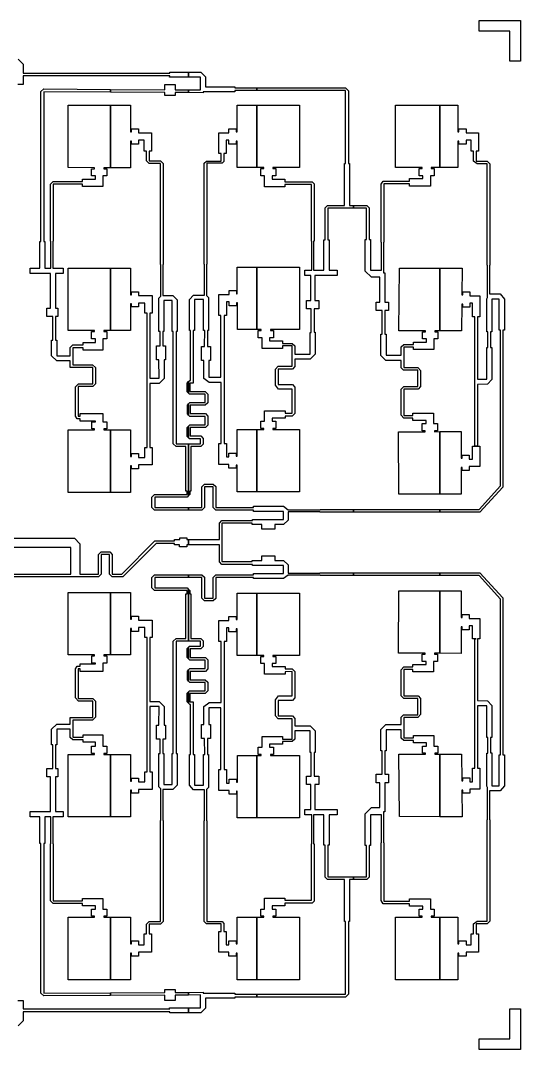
# Model space of a CAD drawing. Header units: millimetres. Extents: x -138 to 138, y -138 to 138.
# Drawn here: x 3.9 to 138.4, y -138.4 to 138.4 of the extents above; entities that cross this region are included whole.
import ezdxf

# ---------------------------------------------------------------- set-up
doc = ezdxf.new("R2010")
doc.units = ezdxf.units.MM

msp = doc.modelspace()

# ---------------------------------------------------------------- linework, layer by layer
at = {"layer": 'cond'}
for points in [[(127.31, 135.61), (127.31, 138.43), (138.43, 138.43), (138.43, 127.51), (135.59, 127.51), (135.59, 135.61)], [(53.67, 123.31), (53.67, 120.62), (61.55, 120.62), (61.55, 120.3), (67.47, 120.3), (67.47, 119.57), (61.55, 119.57), (61.55, 119.24), (53.05, 119.24), (53.05, 119.02), (49.14, 119.05), (49.14, 119.78), (52.29, 119.76), (52.29, 123.2), (49.14, 123.2), (49.14, 124.58), (52.42, 124.58)], [(16.69, 11.46), (16.69, 28.26), (23.85, 28.26), (23.85, 28.53), (23.05, 28.53), (23.05, 30.46), (24.09, 30.46), (24.09, 30.66), (19.92, 30.66), (19.92, 31.29), (19.18, 31.29), (18.67, 32.02), (18.67, 39.83), (19.53, 40.69), (23.36, 40.71), (23.36, 45.1), (17.29, 45.1), (17.29, 46.87), (13.65, 46.87), (12.27, 48.25), (12.27, 52.43), (12.59, 52.43), (12.59, 58.8), (10.95, 58.8), (10.95, 61.06), (11.94, 61.06), (11.94, 70.39), (6.51, 70.39), (6.51, 71.77), (9.09, 71.77), (9.09, 78.97), (9.41, 78.97), (9.41, 119.3), (10.13, 120.02), (28.12, 119.91), (28.12, 119.18), (10.14, 119.29), (10.14, 78.97), (10.47, 78.97), (10.47, 71.77), (12.08, 71.77), (12.08, 79.11), (11.96, 79.11), (11.96, 94.41), (12.69, 95.14), (20.59, 95.14), (20.59, 95.78), (24.09, 95.78), (24.09, 96.64), (23.04, 96.64), (23.04, 98.57), (23.84, 98.57), (23.84, 98.84), (16.69, 98.85), (16.69, 115.65), (28.12, 115.65), (28.12, 98.84), (26.33, 98.84), (26.33, 98.57), (27.13, 98.57), (27.13, 96.64), (26.09, 96.64), (26.09, 93.78), (20.59, 93.78), (20.59, 94.41), (12.69, 94.41), (12.69, 79.11), (12.58, 79.11), (12.58, 71.77), (15.34, 71.77), (15.34, 70.39), (13.32, 70.39), (13.32, 61.06), (13.9, 61.06), (13.9, 58.8), (13.32, 58.8), (13.32, 52.43), (13.65, 52.43), (13.65, 48.25), (17.29, 48.25), (17.29, 50.5), (18.02, 51.13), (20.78, 51.13), (20.78, 51.77), (24.09, 51.77), (24.09, 52.83), (23.04, 52.83), (23.04, 54.76), (23.85, 54.76), (23.84, 55.03), (16.69, 55.03), (16.69, 71.83), (28.12, 71.83), (28.12, 55.03), (26.33, 55.03), (26.33, 54.76), (27.13, 54.76), (27.13, 52.83), (26.09, 52.83), (26.09, 49.76), (20.78, 49.76), (20.78, 50.4), (18.02, 50.4), (18.02, 45.83), (23.29, 45.83), (24.09, 45.04), (24.09, 40.69), (23.38, 39.98), (19.4, 39.96), (19.4, 32.02), (19.92, 32.02), (19.92, 32.66), (26.09, 32.66), (26.09, 30.46), (27.14, 30.46), (27.14, 28.53), (26.34, 28.53), (26.34, 28.26), (28.12, 28.26), (28.12, 11.46)], [(42.75, 119.82), (42.75, 121.25), (45.55, 121.25), (45.55, 119.8), (49.14, 119.78), (49.14, 119.05), (45.55, 119.07), (45.55, 118.28), (42.75, 118.28), (42.75, 119.09), (28.12, 119.18), (28.12, 119.91)], [(91.39, 120.3), (92.13, 119.56), (92.13, 99.95), (92.45, 99.95), (92.45, 88.68), (93.47, 88.68), (93.47, 87.95), (86.61, 87.95), (86.61, 79.47), (86.94, 79.47), (86.94, 71.23), (89.13, 71.23), (89.13, 69.85), (83.12, 69.85), (83.12, 63.11), (84.19, 63.11), (84.19, 60.84), (82.91, 60.84), (82.91, 54.54), (83.22, 54.54), (83.22, 48.66), (81.81, 47.29), (77.72, 47.29), (77.72, 45.32), (77.06, 44.65), (73.26, 44.65), (73.24, 40.51), (77.07, 40.5), (77.75, 39.81), (77.72, 32.74), (76.99, 32.02), (75.16, 32.02), (75.16, 31.4), (71.6, 31.4), (71.6, 30.59), (72.64, 30.59), (72.64, 28.66), (71.84, 28.66), (71.84, 28.39), (79, 28.39), (79, 11.59), (67.47, 11.59), (67.47, 28.39), (69.36, 28.39), (69.36, 28.66), (68.55, 28.66), (68.55, 30.59), (69.6, 30.59), (69.6, 33.4), (75.16, 33.4), (75.16, 32.75), (76.99, 32.75), (77.02, 39.24), (73.31, 39.24), (72.48, 40.31), (72.48, 44.66), (73.27, 45.45), (76.99, 45.45), (76.99, 50.89), (74.42, 50.89), (74.42, 50.23), (68.92, 50.23), (68.92, 53.1), (67.88, 53.1), (67.88, 55.03), (68.68, 55.03), (68.68, 55.3), (67.47, 55.3), (67.47, 72.09), (79, 72.1), (79, 55.3), (71.16, 55.3), (71.16, 55.03), (71.97, 55.03), (71.97, 53.1), (70.92, 53.1), (70.92, 52.23), (74.42, 52.23), (74.42, 51.56), (76.99, 51.56), (77.72, 50.94), (77.72, 48.66), (81.81, 48.66), (81.81, 54.52), (82.15, 54.52), (82.15, 60.84), (80.89, 60.84), (80.89, 63.11), (81.99, 63.11), (81.99, 69.85), (80.43, 69.85), (80.43, 71.23), (82.32, 71.23), (82.32, 79.09), (82.18, 79.09), (82.18, 94.29), (75.05, 94.29), (75.05, 93.73), (69.6, 93.73), (69.6, 96.65), (68.55, 96.65), (68.55, 98.58), (69.36, 98.58), (69.36, 98.85), (67.47, 98.85), (67.47, 115.65), (79, 115.65), (79, 98.85), (71.84, 98.85), (71.84, 98.58), (72.64, 98.58), (72.64, 96.65), (71.6, 96.65), (71.6, 95.73), (75.05, 95.73), (75.05, 95.02), (82.4, 95.02), (82.91, 94.5), (82.91, 79.09), (82.78, 79.09), (82.78, 71.23), (85.56, 71.23), (85.56, 79.47), (85.88, 79.47), (85.88, 88.02), (86.54, 88.68), (91.07, 88.68), (91.07, 99.95), (91.4, 99.95), (91.4, 119.57), (67.47, 119.57), (67.47, 120.3)], [(40, 10.19), (40, 7.43), (49.14, 7.43), (49.14, 6.7), (39.96, 6.7), (39.27, 7.38), (39.27, 10.21), (39.99, 10.92), (48.72, 10.92), (48.72, 11.81), (48.39, 11.81), (48.39, 23.81), (45.75, 23.81), (45.02, 24.5), (45.02, 54.8), (44.7, 54.8), (44.7, 63.1), (42.5, 63.1), (42.5, 54.79), (42.17, 54.79), (42.2, 50.92), (42.91, 50.93), (42.95, 47.18), (42.53, 47.15), (42.55, 42.13), (41.21, 40.79), (38.71, 40.78), (38.71, 24.19), (38.71, 24.19), (38.71, 23.58), (39.35, 23.58), (39.35, 18.87), (35.69, 18.87), (35.69, 17.82), (33.76, 17.82), (33.76, 18.62), (33.49, 18.62), (33.49, 11.46), (28.12, 11.46), (28.12, 28.26), (33.5, 28.26), (33.49, 21.11), (33.76, 21.11), (33.76, 21.91), (35.69, 21.91), (35.69, 20.87), (37.35, 20.87), (37.35, 23.58), (37.98, 23.58), (37.98, 24.19), (37.98, 24.19), (37.98, 59.19), (37.98, 59.19), (37.98, 59.72), (37.35, 59.72), (37.35, 62.43), (35.69, 62.43), (35.69, 61.38), (33.76, 61.38), (33.76, 62.19), (33.49, 62.19), (33.49, 55.03), (28.12, 55.03), (28.12, 71.83), (33.49, 71.83), (33.49, 64.67), (33.76, 64.67), (33.76, 65.47), (35.69, 65.47), (35.69, 64.43), (39.35, 64.43), (39.35, 59.72), (38.71, 59.72), (38.71, 59.19), (38.71, 59.19), (38.71, 42.16), (41.17, 42.17), (41.15, 47.16), (40.5, 47.18), (40.46, 50.92), (41.47, 50.93), (41.44, 54.79), (41.12, 54.79), (41.12, 63.7), (41.67, 64.26), (41.67, 72.79), (41.56, 72.79), (41.56, 99.99), (38.49, 99.99), (37.79, 100.69), (37.79, 103.04), (37.78, 103.04), (37.78, 103.33), (37.15, 103.33), (37.15, 106.24), (35.69, 106.24), (35.69, 105.2), (33.76, 105.2), (33.76, 106), (33.49, 106), (33.49, 98.84), (28.12, 98.84), (28.12, 115.65), (33.49, 115.65), (33.49, 108.49), (33.76, 108.49), (33.76, 109.29), (35.69, 109.29), (35.69, 108.24), (39.15, 108.24), (39.15, 103.33), (38.51, 103.33), (38.51, 103.04), (38.52, 103.04), (38.52, 100.72), (41.56, 100.72), (42.29, 99.99), (42.29, 72.79), (42.17, 72.79), (42.17, 64.48), (44.88, 64.48), (46.08, 63.28), (46.08, 54.8), (45.75, 54.8), (45.75, 24.54), (49.14, 24.54), (49.14, 10.6), (48.72, 10.19)], [(62.2, 11.59), (62.2, 18.75), (61.93, 18.75), (61.93, 17.94), (60, 17.94), (60, 18.99), (57.29, 18.99), (57.29, 24.65), (57.93, 24.65), (57.93, 41.06), (54.64, 41.06), (53.19, 42.11), (53.19, 46.96), (52.57, 46.96), (52.57, 50.71), (53.45, 50.71), (53.46, 55.01), (53.14, 55.01), (53.14, 63.33), (50.73, 63.33), (50.73, 55.03), (50.4, 55.03), (50.4, 40.87), (49.49, 40.86), (49.49, 38.62), (53.59, 38.62), (54.34, 37.87), (54.34, 35.61), (53.63, 34.9), (49.53, 34.9), (49.53, 32.66), (53.65, 32.66), (54.3, 32.01), (54.3, 29.52), (53.7, 28.91), (49.51, 28.91), (49.51, 26.65), (52.38, 26.65), (53.06, 25.98), (53.06, 24.46), (52.41, 23.81), (49.77, 23.81), (49.77, 11.81), (49.45, 11.81), (49.45, 10.91), (49.14, 10.6), (49.14, 24.54), (52.33, 24.54), (52.33, 25.92), (49.41, 25.92), (49.14, 26.19), (49.14, 29.28), (49.49, 29.64), (53.57, 29.64), (53.57, 31.93), (49.49, 31.93), (49.14, 32.29), (49.14, 35.27), (49.5, 35.63), (53.61, 35.63), (53.61, 37.89), (49.41, 37.89), (49.14, 38.17), (49.14, 41.27), (49.46, 41.59), (49.67, 41.59), (49.67, 55.03), (49.35, 55.03), (49.35, 63.34), (50.48, 64.54), (53.42, 64.54), (53.42, 72.91), (53.31, 72.91), (53.31, 100.02), (53.97, 100.62), (57.87, 100.62), (57.87, 102.63), (57.24, 102.63), (57.24, 108.24), (60, 108.24), (60, 109.29), (61.93, 109.29), (61.93, 108.49), (62.2, 108.49), (62.2, 115.65), (67.47, 115.65), (67.47, 98.85), (62.2, 98.85), (62.2, 106), (61.93, 106), (61.93, 105.2), (60, 105.2), (60, 106.24), (59.24, 106.24), (59.24, 102.63), (58.6, 102.63), (58.6, 100.5), (58.13, 100.02), (54.04, 100.02), (54.04, 72.91), (53.92, 72.91), (53.92, 64.48), (54.52, 63.93), (54.52, 55.02), (54.19, 55.02), (54.18, 50.71), (55.06, 50.71), (55.06, 46.96), (54.57, 46.96), (54.57, 42.44), (57.85, 42.44), (57.85, 59.07), (57.31, 59.07), (57.31, 64.71), (60.05, 64.71), (60.05, 65.75), (61.98, 65.75), (61.98, 64.93), (62.2, 64.93), (62.2, 72.09), (62.28, 72.09), (67.47, 72.09), (67.47, 55.3), (62.28, 55.3), (62.28, 62.49), (61.98, 62.49), (61.98, 61.67), (60.05, 61.67), (60.05, 62.71), (59.31, 62.71), (59.31, 59.07), (58.66, 59.07), (58.66, 24.65), (59.29, 24.65), (59.29, 20.99), (60, 20.99), (60, 22.03), (61.93, 22.03), (61.93, 21.23), (62.2, 21.23), (62.2, 28.39), (67.47, 28.39), (67.47, 11.59)], [(97.72, 88.04), (97.72, 79.48), (98.05, 79.48), (98.05, 71.29), (101.05, 71.29), (101.05, 78.8), (100.94, 78.8), (100.94, 94.37), (101.47, 95.25), (108.59, 95.25), (108.59, 95.89), (112.2, 95.89), (112.2, 96.65), (111.15, 96.65), (111.15, 98.58), (111.96, 98.58), (111.96, 98.85), (104.8, 98.85), (104.8, 115.65), (116.76, 115.65), (116.76, 98.85), (114.44, 98.85), (114.44, 98.58), (115.24, 98.58), (115.24, 96.65), (114.2, 96.65), (114.2, 93.88), (108.59, 93.88), (108.59, 94.52), (101.67, 94.52), (101.67, 78.8), (101.55, 78.8), (101.55, 70.51), (101.95, 70.51), (101.95, 62.65), (102.91, 62.65), (102.91, 60.37), (101.95, 60.37), (101.95, 54.03), (102.28, 54.03), (102.28, 48.37), (106.33, 48.37), (106.33, 50.64), (107.07, 51.27), (109.64, 51.27), (109.64, 51.9), (113.14, 51.9), (113.14, 52.77), (112.09, 52.77), (112.09, 54.7), (112.9, 54.7), (112.9, 54.97), (105.74, 54.97), (105.93, 71.77), (116.76, 71.77), (116.76, 54.97), (115.38, 54.97), (115.38, 54.7), (116.18, 54.7), (116.18, 52.77), (115.14, 52.77), (115.14, 49.9), (109.64, 49.9), (109.64, 50.54), (107.07, 50.54), (107.07, 45.09), (110.79, 45.09), (111.58, 44.3), (111.58, 39.96), (110.87, 39.24), (107.07, 39.22), (107.07, 32.17), (109.48, 32.17), (109.48, 32.81), (115.05, 32.81), (115.05, 30), (116.09, 30), (116.09, 28.07), (115.29, 28.07), (115.29, 27.8), (116.76, 27.81), (116.76, 11), (105.7, 10.97), (105.64, 27.77), (112.8, 27.79), (112.8, 28.07), (112, 28.07), (112, 30), (113.04, 30), (113.04, 30.81), (109.48, 30.81), (109.48, 31.44), (107.06, 31.44), (106.34, 32.22), (106.34, 39.27), (107.03, 39.95), (110.85, 39.97), (110.85, 44.36), (107, 44.36), (106.34, 45.02), (106.34, 46.99), (102.24, 46.99), (100.9, 48.34), (100.9, 54.03), (101.22, 54.03), (101.22, 60.37), (99.61, 60.37), (99.61, 62.65), (100.57, 62.65), (100.57, 69.34), (98.31, 69.34), (96.67, 70.98), (96.67, 79.48), (96.99, 79.48), (96.99, 87.95), (93.47, 87.95), (93.47, 88.68), (97.09, 88.68)], [(121.6, 115.65), (121.6, 108.49), (121.87, 108.49), (121.87, 109.29), (123.8, 109.29), (123.8, 108.24), (127.19, 108.24), (127.19, 103.26), (126.55, 103.26), (126.55, 102.99), (126.55, 102.99), (126.55, 100.62), (129.47, 100.62), (130.19, 99.9), (130.19, 72.65), (130.07, 72.65), (130.07, 64.86), (132.97, 64.86), (134.11, 63.48), (134.11, 55.16), (133.69, 55.16), (133.69, 12.9), (127.54, 6.14), (116.76, 6.14), (116.76, 6.87), (127.35, 6.87), (133.06, 13.2), (133.06, 55.16), (132.73, 55.16), (132.73, 63.48), (130.74, 63.48), (130.74, 54.63), (130.42, 54.63), (130.42, 50.45), (130.74, 50.45), (130.74, 41.88), (129.58, 40.59), (126.89, 40.54), (126.89, 23.93), (126.16, 23.93), (126.16, 58.69), (125.52, 58.69), (125.52, 62.37), (124.83, 62.37), (124.83, 61.33), (122.9, 61.33), (122.9, 62.13), (122.62, 62.13), (122.54, 54.97), (116.76, 54.97), (116.76, 71.77), (122.62, 71.77), (122.73, 71.77), (122.65, 64.61), (122.9, 64.61), (122.9, 65.42), (124.83, 65.42), (124.83, 64.37), (127.53, 64.37), (127.53, 58.69), (126.89, 58.69), (126.89, 41.92), (129.36, 41.96), (129.36, 50.43), (129.69, 50.43), (129.69, 54.64), (129.36, 54.64), (129.36, 63.55), (129.57, 63.94), (129.57, 72.65), (129.46, 72.65), (129.46, 99.89), (126.76, 99.89), (125.82, 100.59), (125.82, 102.99), (125.82, 102.99), (125.82, 103.26), (125.19, 103.26), (125.19, 106.24), (123.8, 106.24), (123.8, 105.2), (121.87, 105.2), (121.87, 106), (121.6, 106), (121.6, 98.85), (116.76, 98.85), (116.76, 115.65)], [(48.76, 38.54), (48.76, 40.89), (49.14, 41.27), (49.14, 38.17)], [(48.8, 32.62), (48.8, 34.94), (49.14, 35.27), (49.14, 32.29)], [(48.78, 26.55), (48.78, 28.92), (49.14, 29.28), (49.14, 26.19)], [(122.44, 27.82), (122.46, 20.66), (122.74, 20.67), (122.74, 21.47), (124.67, 21.47), (124.67, 20.42), (125.53, 20.42), (125.52, 23.93), (127.53, 23.93), (127.53, 18.42), (124.67, 18.42), (124.67, 17.38), (122.74, 17.38), (122.74, 18.18), (122.47, 18.18), (122.5, 11.02), (116.76, 11), (116.76, 27.81)], [(52.67, 7.43), (52.67, 12.97), (53.42, 13.72), (55.78, 13.72), (56.47, 13.03), (56.47, 7.4), (66.56, 7.4), (66.56, 7.73), (74.67, 7.73), (75.96, 6.76), (84.58, 6.76), (84.58, 6.87), (93.47, 6.87), (93.47, 6.14), (84.48, 6.14), (84.48, 6.26), (75.95, 6.26), (75.95, 4.03), (74.71, 2.8), (72.34, 2.81), (72.33, 1.6), (68.85, 1.61), (68.85, 2.81), (66.25, 2.81), (66.25, 3.14), (58.04, 3.14), (58.05, -7.17), (66.25, -7.17), (66.25, -6.84), (68.85, -6.84), (68.85, -5.63), (72.33, -5.63), (72.34, -6.83), (74.71, -6.83), (75.95, -8.06), (75.95, -10.28), (84.48, -10.28), (84.48, -10.17), (93.47, -10.17), (93.47, -10.9), (84.58, -10.9), (84.58, -10.78), (75.96, -10.78), (74.67, -11.75), (66.56, -11.75), (66.56, -11.43), (56.47, -11.43), (56.47, -17.06), (55.78, -17.75), (53.42, -17.75), (52.67, -16.99), (52.67, -11.45), (49.14, -11.45), (49.14, -10.72), (52.73, -10.72), (53.4, -11.39), (53.4, -17.02), (55.74, -17.02), (55.74, -11.43), (56.48, -10.7), (66.56, -10.7), (66.56, -10.37), (74.67, -10.37), (74.67, -8.21), (66.35, -8.22), (66.35, -7.9), (58.11, -7.9), (57.42, -7.22), (57.42, -2.63), (49.14, -2.63), (49.14, -1.25), (57.42, -1.25), (57.42, 3.2), (58.11, 3.87), (66.35, 3.87), (66.35, 4.19), (74.67, 4.18), (74.67, 6.35), (66.56, 6.35), (66.56, 6.67), (56.48, 6.67), (55.74, 7.41), (55.74, 12.99), (53.4, 12.99), (53.4, 7.37), (52.73, 6.7), (49.14, 6.7), (49.14, 7.43)], [(93.47, 6.14), (93.47, 6.87), (116.76, 6.87), (116.76, 6.14)], [(40, -14.22), (48.72, -14.22), (49.14, -14.63), (49.14, -28.57), (45.75, -28.57), (45.75, -58.83), (46.08, -58.83), (46.08, -67.31), (44.88, -68.51), (42.17, -68.51), (42.17, -76.82), (42.29, -76.82), (42.29, -104.02), (41.56, -104.74), (38.52, -104.74), (38.52, -107.07), (38.51, -107.07), (38.51, -107.36), (39.15, -107.36), (39.15, -112.27), (35.69, -112.27), (35.69, -113.31), (33.76, -113.31), (33.76, -112.51), (33.49, -112.51), (33.49, -119.67), (28.12, -119.67), (28.12, -102.87), (33.49, -102.87), (33.49, -110.03), (33.76, -110.03), (33.76, -109.23), (35.69, -109.23), (35.69, -110.27), (37.15, -110.27), (37.15, -107.36), (37.78, -107.36), (37.78, -107.07), (37.79, -107.07), (37.79, -104.72), (38.49, -104.02), (41.56, -104.02), (41.56, -76.82), (41.67, -76.82), (41.67, -68.29), (41.12, -67.73), (41.12, -58.81), (41.44, -58.81), (41.47, -54.95), (40.46, -54.95), (40.5, -51.21), (41.15, -51.19), (41.17, -46.19), (38.71, -46.18), (38.71, -63.21), (38.71, -63.21), (38.71, -63.74), (39.35, -63.74), (39.35, -68.46), (35.69, -68.46), (35.69, -69.5), (33.76, -69.5), (33.76, -68.7), (33.49, -68.7), (33.49, -75.86), (28.12, -75.86), (28.12, -59.06), (33.49, -59.06), (33.49, -66.21), (33.76, -66.21), (33.76, -65.41), (35.69, -65.41), (35.69, -66.45), (37.35, -66.45), (37.35, -63.74), (37.98, -63.74), (37.98, -63.21), (37.98, -63.21), (37.98, -28.22), (37.98, -28.22), (37.98, -27.61), (37.35, -27.61), (37.35, -24.89), (35.69, -24.89), (35.69, -25.94), (33.76, -25.94), (33.76, -25.13), (33.49, -25.13), (33.5, -32.29), (28.12, -32.29), (28.12, -15.49), (33.49, -15.49), (33.49, -22.65), (33.76, -22.65), (33.76, -21.85), (35.69, -21.85), (35.69, -22.89), (39.35, -22.89), (39.35, -27.61), (38.71, -27.61), (38.71, -28.22), (38.71, -28.22), (38.71, -44.8), (41.21, -44.81), (42.55, -46.16), (42.53, -51.18), (42.95, -51.21), (42.91, -54.95), (42.2, -54.95), (42.17, -58.81), (42.5, -58.81), (42.5, -67.13), (44.7, -67.13), (44.7, -58.83), (45.02, -58.83), (45.02, -28.53), (45.75, -27.84), (48.39, -27.84), (48.39, -15.84), (48.72, -15.84), (48.72, -14.95), (39.99, -14.95), (39.27, -14.23), (39.27, -11.41), (39.96, -10.72), (49.14, -10.72), (49.14, -11.45), (40, -11.45)], [(93.47, -10.9), (93.47, -10.17), (116.76, -10.17), (116.76, -10.9)], [(122.46, -15.05), (122.5, -15.05), (122.47, -22.21), (122.74, -22.21), (122.74, -21.41), (124.67, -21.41), (124.67, -22.45), (127.53, -22.45), (127.53, -27.96), (126.89, -27.96), (126.89, -44.57), (129.58, -44.61), (130.74, -45.91), (130.74, -54.48), (130.42, -54.48), (130.42, -58.65), (130.74, -58.65), (130.74, -67.5), (132.73, -67.5), (132.73, -59.19), (133.06, -59.19), (133.06, -17.23), (127.35, -10.9), (116.76, -10.9), (116.76, -10.17), (127.54, -10.17), (133.69, -16.93), (133.69, -59.19), (134.11, -59.19), (134.11, -67.5), (132.97, -68.88), (130.07, -68.88), (130.07, -76.68), (130.19, -76.68), (130.19, -103.92), (129.47, -104.64), (126.55, -104.64), (126.55, -107.02), (126.55, -107.02), (126.55, -107.29), (127.19, -107.29), (127.19, -112.27), (123.8, -112.27), (123.8, -113.31), (121.87, -113.31), (121.87, -112.51), (121.6, -112.51), (121.6, -119.67), (116.76, -119.67), (116.76, -102.87), (121.6, -102.87), (121.6, -110.03), (121.87, -110.03), (121.87, -109.23), (123.8, -109.23), (123.8, -110.27), (125.19, -110.27), (125.19, -107.29), (125.82, -107.29), (125.82, -107.02), (125.82, -107.02), (125.82, -104.61), (126.76, -103.91), (129.46, -103.91), (129.46, -76.68), (129.57, -76.68), (129.57, -67.97), (129.36, -67.58), (129.36, -58.67), (129.69, -58.67), (129.69, -54.46), (129.36, -54.46), (129.36, -45.99), (126.89, -45.95), (126.89, -62.72), (127.53, -62.72), (127.53, -68.4), (124.83, -68.4), (124.83, -69.44), (122.9, -69.44), (122.9, -68.64), (122.65, -68.64), (122.73, -75.8), (116.76, -75.8), (116.76, -59), (122.54, -59), (122.62, -66.16), (122.9, -66.16), (122.9, -65.35), (124.83, -65.35), (124.83, -66.4), (125.52, -66.4), (125.52, -62.72), (126.16, -62.72), (126.16, -27.96), (126.53, -27.96), (125.52, -27.96), (125.53, -24.45), (124.67, -24.45), (124.67, -25.49), (122.74, -25.49), (122.74, -24.69), (122.46, -24.69), (122.44, -31.85), (116.76, -31.83), (116.76, -15.03)], [(16.69, -119.67), (16.69, -102.87), (23.84, -102.87), (23.84, -102.6), (23.04, -102.6), (23.04, -100.67), (24.09, -100.67), (24.09, -99.8), (20.59, -99.8), (20.59, -99.16), (12.69, -99.16), (11.96, -98.44), (11.96, -83.13), (12.08, -83.13), (12.08, -75.8), (10.47, -75.8), (10.47, -83), (10.14, -83), (10.14, -123.31), (28.12, -123.2), (28.12, -123.93), (10.13, -124.04), (9.41, -123.33), (9.41, -83), (9.09, -83), (9.09, -75.8), (6.51, -75.8), (6.51, -74.42), (11.94, -74.42), (11.94, -65.08), (10.95, -65.08), (10.95, -62.83), (12.59, -62.83), (12.59, -56.46), (12.27, -56.46), (12.27, -52.28), (13.65, -50.9), (17.29, -50.9), (17.29, -49.13), (23.36, -49.13), (23.36, -44.74), (19.53, -44.72), (18.67, -43.85), (18.67, -36.05), (19.18, -35.32), (19.92, -35.32), (19.92, -34.69), (24.09, -34.69), (24.09, -34.49), (23.05, -34.49), (23.05, -32.56), (23.85, -32.56), (23.85, -32.29), (16.69, -32.29), (16.69, -15.49), (28.12, -15.49), (28.12, -32.29), (26.34, -32.29), (26.34, -32.56), (27.14, -32.56), (27.14, -34.49), (26.09, -34.49), (26.09, -36.69), (19.92, -36.69), (19.92, -36.05), (19.4, -36.05), (19.4, -43.99), (23.38, -44.01), (24.09, -44.72), (24.09, -49.06), (23.29, -49.86), (18.02, -49.86), (18.02, -54.42), (20.78, -54.42), (20.78, -53.79), (26.09, -53.79), (26.09, -56.86), (27.13, -56.86), (27.13, -58.79), (26.33, -58.79), (26.33, -59.06), (28.12, -59.06), (28.12, -75.86), (16.69, -75.86), (16.69, -59.06), (23.84, -59.06), (23.85, -58.79), (23.04, -58.79), (23.04, -56.86), (24.09, -56.86), (24.09, -55.79), (20.78, -55.79), (20.78, -55.15), (18.02, -55.15), (17.29, -54.53), (17.29, -52.28), (13.65, -52.28), (13.65, -56.46), (13.32, -56.46), (13.32, -62.83), (13.9, -62.83), (13.9, -65.08), (13.32, -65.08), (13.32, -74.42), (15.34, -74.42), (15.34, -75.8), (12.58, -75.8), (12.58, -83.13), (12.69, -83.13), (12.69, -98.43), (20.59, -98.43), (20.59, -97.8), (26.09, -97.8), (26.09, -100.67), (27.13, -100.67), (27.13, -102.6), (26.33, -102.6), (26.33, -102.87), (28.12, -102.87), (28.12, -119.67)], [(62.2, -119.67), (62.2, -112.51), (61.93, -112.51), (61.93, -113.31), (60, -113.31), (60, -112.27), (57.24, -112.27), (57.24, -106.66), (57.87, -106.66), (57.87, -104.65), (53.97, -104.65), (53.31, -104.05), (53.31, -76.93), (53.42, -76.93), (53.42, -68.56), (50.48, -68.56), (49.35, -67.36), (49.35, -59.05), (49.67, -59.05), (49.67, -45.62), (49.46, -45.62), (49.14, -45.29), (49.14, -42.19), (49.41, -41.92), (53.61, -41.92), (53.61, -39.66), (49.5, -39.66), (49.14, -39.29), (49.14, -36.32), (49.49, -35.96), (53.57, -35.96), (53.57, -33.67), (49.49, -33.67), (49.14, -33.31), (49.14, -30.22), (49.41, -29.94), (52.33, -29.94), (52.33, -28.57), (49.14, -28.57), (49.14, -14.63), (49.45, -14.94), (49.45, -15.84), (49.77, -15.84), (49.77, -27.84), (52.41, -27.84), (53.06, -28.48), (53.06, -30), (52.38, -30.67), (49.51, -30.67), (49.51, -32.94), (53.7, -32.94), (54.3, -33.55), (54.3, -36.03), (53.65, -36.69), (49.53, -36.69), (49.53, -38.93), (53.63, -38.93), (54.34, -39.64), (54.34, -41.9), (53.59, -42.65), (49.49, -42.65), (49.49, -44.89), (50.4, -44.89), (50.4, -59.05), (50.73, -59.05), (50.73, -67.35), (53.14, -67.35), (53.14, -59.04), (53.46, -59.04), (53.45, -54.74), (52.57, -54.74), (52.57, -50.99), (53.19, -50.99), (53.19, -46.13), (54.57, -45.14), (54.64, -45.09), (57.93, -45.09), (57.93, -28.68), (57.29, -28.68), (57.29, -23.01), (60, -23.01), (60, -21.97), (61.93, -21.97), (61.93, -22.77), (62.2, -22.77), (62.2, -15.61), (67.47, -15.62), (67.47, -32.42), (62.2, -32.42), (62.2, -25.26), (61.93, -25.26), (61.93, -26.06), (60, -26.06), (60, -25.02), (59.29, -25.02), (59.29, -28.68), (58.66, -28.68), (58.66, -63.1), (59.31, -63.1), (59.31, -66.74), (60.05, -66.74), (60.05, -65.69), (61.98, -65.69), (61.98, -66.51), (62.28, -66.51), (62.28, -59.32), (67.47, -59.32), (67.47, -76.12), (62.2, -76.12), (62.2, -68.96), (61.98, -68.96), (61.98, -69.78), (60.05, -69.78), (60.05, -68.74), (57.31, -68.74), (57.31, -63.1), (57.85, -63.1), (57.85, -46.47), (54.57, -46.47), (54.57, -50.99), (55.06, -50.99), (55.06, -54.74), (54.18, -54.74), (54.19, -59.05), (54.52, -59.05), (54.52, -67.95), (53.92, -68.51), (53.92, -76.93), (54.04, -76.93), (54.04, -104.05), (58.13, -104.05), (58.6, -104.52), (58.6, -106.66), (59.24, -106.66), (59.24, -110.27), (60, -110.27), (60, -109.23), (61.93, -109.23), (61.93, -110.03), (62.2, -110.03), (62.2, -102.87), (67.47, -102.87), (67.47, -119.67)], [(92.13, -103.98), (92.13, -123.59), (91.39, -124.33), (67.47, -124.33), (67.47, -123.6), (91.4, -123.6), (91.4, -103.98), (91.07, -103.98), (91.07, -92.7), (86.54, -92.7), (85.88, -92.04), (85.88, -83.5), (85.56, -83.5), (85.56, -75.26), (82.78, -75.26), (82.78, -83.12), (82.91, -83.12), (82.91, -98.53), (82.4, -99.04), (75.05, -99.04), (75.05, -99.76), (71.6, -99.76), (71.6, -100.67), (72.64, -100.67), (72.64, -102.6), (71.84, -102.6), (71.84, -102.87), (79, -102.87), (79, -119.67), (67.47, -119.67), (67.47, -102.87), (69.36, -102.87), (69.36, -102.6), (68.55, -102.6), (68.55, -100.67), (69.6, -100.67), (69.6, -97.76), (75.05, -97.76), (75.05, -98.31), (82.18, -98.31), (82.18, -83.12), (82.32, -83.12), (82.32, -75.26), (80.43, -75.26), (80.43, -73.88), (81.99, -73.88), (81.99, -67.14), (80.89, -67.14), (80.89, -64.87), (82.15, -64.87), (82.15, -58.55), (81.81, -58.54), (81.81, -52.68), (77.72, -52.68), (77.72, -54.96), (76.99, -55.58), (74.42, -55.58), (74.42, -56.25), (70.92, -56.25), (70.92, -57.12), (71.97, -57.12), (71.97, -59.05), (71.16, -59.05), (71.16, -59.32), (79, -59.32), (79, -76.12), (67.47, -76.12), (67.47, -59.32), (68.68, -59.32), (68.68, -59.05), (67.88, -59.05), (67.88, -57.12), (68.92, -57.12), (68.92, -54.25), (74.42, -54.25), (74.42, -54.92), (76.99, -54.92), (76.99, -49.47), (73.27, -49.47), (72.48, -48.68), (72.48, -44.34), (73.31, -43.27), (77.02, -43.27), (76.99, -36.77), (75.16, -36.78), (75.16, -37.42), (69.6, -37.42), (69.6, -34.62), (68.55, -34.62), (68.55, -32.69), (69.36, -32.69), (69.36, -32.42), (67.47, -32.42), (67.47, -15.62), (79, -15.62), (79, -32.42), (71.84, -32.42), (71.84, -32.69), (72.64, -32.69), (72.64, -34.62), (71.6, -34.62), (71.6, -35.42), (75.16, -35.42), (75.16, -36.05), (76.99, -36.04), (77.72, -36.76), (77.75, -43.83), (77.07, -44.52), (73.24, -44.54), (73.26, -48.68), (77.06, -48.68), (77.72, -49.34), (77.72, -51.31), (81.81, -51.31), (83.22, -52.68), (83.22, -58.57), (82.91, -58.56), (82.91, -64.87), (84.19, -64.87), (84.19, -67.14), (83.12, -67.14), (83.12, -73.88), (89.13, -73.88), (89.13, -75.26), (86.94, -75.26), (86.94, -83.5), (86.61, -83.5), (86.61, -91.97), (93.47, -91.97), (93.47, -92.7), (92.45, -92.7), (92.45, -103.98)], [(101.05, -75.32), (98.05, -75.32), (98.05, -83.51), (97.72, -83.51), (97.72, -92.07), (97.09, -92.7), (93.47, -92.7), (93.47, -91.97), (96.99, -91.97), (96.99, -83.51), (96.67, -83.51), (96.67, -75.01), (98.31, -73.37), (100.57, -73.37), (100.57, -66.68), (99.61, -66.68), (99.61, -64.4), (101.22, -64.4), (101.22, -58.05), (100.9, -58.05), (100.9, -52.36), (102.24, -51.02), (106.34, -51.02), (106.34, -49.05), (107, -48.39), (110.85, -48.39), (110.85, -44), (107.03, -43.98), (106.34, -43.3), (106.34, -36.24), (107.06, -35.47), (109.48, -35.47), (109.48, -34.83), (113.04, -34.83), (113.04, -34.02), (112, -34.02), (112, -32.09), (112.8, -32.09), (112.8, -31.82), (105.64, -31.8), (105.7, -15), (116.76, -15.03), (116.76, -31.83), (115.29, -31.83), (115.29, -32.09), (116.09, -32.09), (116.09, -34.02), (115.05, -34.02), (115.05, -36.83), (109.48, -36.83), (109.48, -36.2), (107.07, -36.2), (107.07, -43.25), (110.87, -43.27), (111.58, -43.98), (111.58, -48.33), (110.79, -49.12), (107.07, -49.12), (107.07, -54.56), (109.64, -54.56), (109.64, -53.93), (115.14, -53.93), (115.14, -56.8), (116.18, -56.8), (116.18, -58.73), (115.38, -58.73), (115.38, -59), (116.76, -59), (116.76, -75.8), (105.93, -75.79), (105.74, -58.99), (112.9, -59), (112.9, -58.73), (112.09, -58.73), (112.09, -56.8), (113.14, -56.8), (113.14, -55.93), (109.64, -55.93), (109.64, -55.29), (107.07, -55.29), (106.33, -54.67), (106.33, -52.39), (102.28, -52.39), (102.28, -58.05), (101.95, -58.05), (101.95, -64.39), (102.91, -64.39), (102.91, -66.68), (101.95, -66.68), (101.95, -74.54), (101.55, -74.54), (101.55, -82.83), (101.67, -82.83), (101.67, -98.54), (108.59, -98.54), (108.59, -97.91), (114.2, -97.91), (114.2, -100.67), (115.24, -100.67), (115.24, -102.6), (114.44, -102.6), (114.44, -102.87), (116.76, -102.87), (116.76, -119.67), (104.8, -119.67), (104.8, -102.87), (111.96, -102.87), (111.96, -102.6), (111.15, -102.6), (111.15, -100.67), (112.2, -100.67), (112.2, -99.91), (108.59, -99.91), (108.59, -99.27), (101.47, -99.27), (100.94, -98.4), (100.94, -82.83), (101.05, -82.83)], [(48.78, -32.95), (48.78, -30.58), (49.14, -30.22), (49.14, -33.31)], [(48.8, -38.96), (48.8, -36.65), (49.14, -36.32), (49.14, -39.29)], [(48.76, -44.92), (48.76, -42.57), (49.14, -42.19), (49.14, -45.29)], [(42.75, -123.11), (42.75, -122.31), (45.55, -122.31), (45.55, -123.1), (49.14, -123.07), (49.14, -123.8), (45.55, -123.83), (45.55, -125.28), (42.75, -125.28), (42.75, -123.84), (28.12, -123.93), (28.12, -123.2)], [(61.55, -124.33), (61.55, -124.65), (53.67, -124.65), (53.67, -127.34), (52.42, -128.61), (49.14, -128.61), (49.14, -127.23), (52.29, -127.23), (52.29, -123.78), (49.14, -123.8), (49.14, -123.07), (53.05, -123.05), (53.05, -123.27), (61.55, -123.27), (61.55, -123.6), (67.47, -123.6), (67.47, -124.33)], [(127.31, -138.43), (127.31, -135.61), (135.59, -135.61), (135.59, -127.51), (138.43, -127.51), (138.43, -138.43)]]:
    msp.add_lwpolyline(points, close=True, dxfattribs=at)
for points in [[(3.27, 128.06), (4.65, 126.68), (4.65, 124.26), (44.05, 124.26), (44.05, 124.58), (49.14, 124.58), (49.14, 123.2), (44.03, 123.2), (44.04, 123.53), (4.65, 123.53), (4.65, 121.24), (3.18, 121.24)], [(-1.51, -0.89), (18.43, -0.89), (19.88, -2.34), (19.88, -10.54), (24.86, -10.54), (24.86, -5.29), (25.61, -4.53), (27.9, -4.53), (28.57, -5.22), (28.57, -10.5), (31.14, -10.5), (40.07, -1.58), (45.34, -1.58), (45.34, -1.25), (46.73, -1.25), (46.73, -0.73), (48.67, -0.73), (48.67, -1.25), (49.14, -1.25), (49.14, -2.63), (48.63, -2.63), (48.63, -3.15), (46.69, -3.15), (46.69, -2.63), (45.34, -2.63), (45.34, -2.31), (40.36, -2.31), (31.43, -11.23), (28.52, -11.23), (27.84, -10.55), (27.84, -5.26), (25.59, -5.26), (25.59, -10.52), (24.84, -11.27), (-23.78, -11.3)], [(-23.62, -10.57), (17.4, -10.54), (17.4, -3.37), (-1.51, -3.37)], [(3.18, -125.26), (4.65, -125.26), (4.65, -127.55), (44.04, -127.55), (44.03, -127.23), (49.14, -127.23), (49.14, -128.61), (44.05, -128.61), (44.05, -128.28), (4.65, -128.28), (4.65, -130.71), (3.27, -132.09)]]:
    msp.add_lwpolyline(points, dxfattribs=at)

doc.saveas('drawing.dxf')
